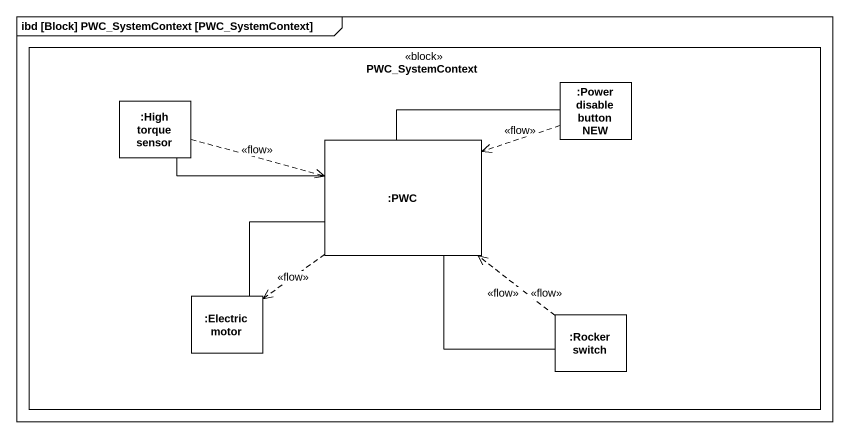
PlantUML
@startuml
mainframe ibd [Block] PWC_SystemContext [PWC_SystemContext]
rectangle PWC_SystemContext <<block>> {
  rectangle ":Power disable button NEW" as Power_disable_button_NEW
  rectangle ":High torque sensor" as High_torque_sensor
  rectangle ":PWC" as PWC
  rectangle ":Electric motor" as Electric_motor
  rectangle ":Rocker switch" as Rocker_switch
}
Power_disable_button_NEW -left- PWC
Power_disable_button_NEW .left.> PWC : <<flow>>
High_torque_sensor .right.> PWC : <<flow>>
High_torque_sensor -right- PWC
PWC ..> Electric_motor : <<flow>>
PWC -- Electric_motor
Rocker_switch .up.> PWC : <<flow>>
Rocker_switch .up.> PWC : <<flow>>
Rocker_switch -up- PWC
@enduml
